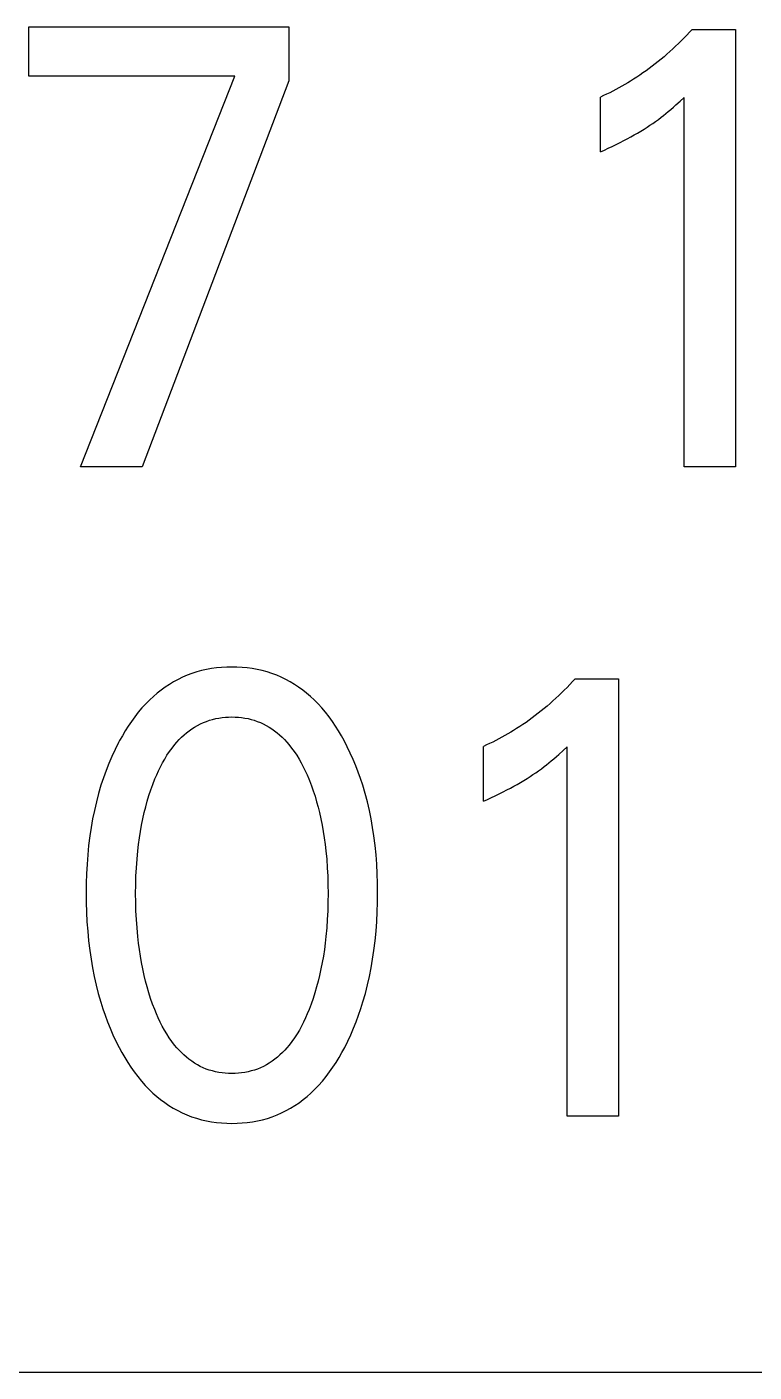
# Model space of a CAD drawing. Extents: x 10 to 879, y 6 to 221.
# Drawn here: x 645.283 to 647.338, y 134.292 to 138.091 of the extents above; entities that cross this region are included whole.
import ezdxf

# ---------------------------------------------------------------- set-up
doc = ezdxf.new("R2010")
doc.units = 0
doc.header["$LTSCALE"] = 5
doc.header["$MEASUREMENT"] = 0
doc.layers.get('0').update_dxf_attribs({"linetype": 'CONTINUOUS'})

msp = doc.modelspace()

# ---------------------------------------------------------------- linework, layer by layer
at = {"color": 7, "linetype": 'Continuous'}
for p, q in [((645.2884, 137.9521), (645.2884, 138.0912)), ((645.2884, 138.0912), (646.0229, 138.0912)), ((646.0229, 138.0912), (646.0229, 137.9389)), ((647.1625, 138.0842), (647.1551, 138.076)), ((647.1625, 138.0842), (647.2851, 138.0842)), ((647.2851, 138.0842), (647.2851, 136.849)), ((647.1243, 138.0442), (647.1163, 138.0366)), ((647.1322, 138.052), (647.1243, 138.0442)), ((647.1399, 138.0599), (647.1322, 138.052)), ((647.1476, 138.0679), (647.1399, 138.0599)), ((647.1551, 138.076), (647.1476, 138.0679)), ((647.0834, 138.007), (647.0752, 138.0001)), ((647.0918, 138.0142), (647.0834, 138.007)), ((647.1001, 138.0216), (647.0918, 138.0142)), ((647.1082, 138.029), (647.1001, 138.0216)), ((647.1163, 138.0366), (647.1082, 138.029)), ((647.0327, 137.9673), (647.0239, 137.9611)), ((647.0413, 137.9736), (647.0327, 137.9673)), ((647.0499, 137.9801), (647.0413, 137.9736)), ((647.0584, 137.9866), (647.0499, 137.9801)), ((647.0668, 137.9933), (647.0584, 137.9866)), ((647.0752, 138.0001), (647.0668, 137.9933)), ((645.8705, 137.9521), (645.2884, 137.9521)), ((645.4346, 136.849), (645.8705, 137.9521)), ((646.0229, 137.9389), (645.6085, 136.849)), ((646.9724, 137.9283), (646.964, 137.9235)), ((646.9807, 137.9332), (646.9724, 137.9283)), ((646.9889, 137.9382), (646.9807, 137.9332)), ((646.9971, 137.9433), (646.9889, 137.9382)), ((647.0061, 137.9491), (646.9971, 137.9433)), ((647.0151, 137.9551), (647.0061, 137.9491)), ((647.0239, 137.9611), (647.0151, 137.9551)), ((646.9125, 137.8971), (646.9037, 137.8931)), ((646.9037, 137.7382), (646.9037, 137.8931)), ((646.9212, 137.9012), (646.9125, 137.8971)), ((646.9299, 137.9054), (646.9212, 137.9012)), ((646.9385, 137.9098), (646.9299, 137.9054)), ((646.9471, 137.9142), (646.9385, 137.9098)), ((646.9556, 137.9188), (646.9471, 137.9142)), ((646.964, 137.9235), (646.9556, 137.9188)), ((647.1288, 137.8814), (647.1403, 137.8922)), ((647.1403, 136.849), (647.1403, 137.8922)), ((647.0887, 137.8465), (647.0954, 137.8519)), ((647.0954, 137.8519), (647.1027, 137.8581)), ((647.1027, 137.8581), (647.1099, 137.8644)), ((647.1099, 137.8644), (647.1171, 137.8707)), ((647.1171, 137.8707), (647.1288, 137.8814)), ((647.0354, 137.808), (647.0436, 137.8133)), ((647.0436, 137.8133), (647.0516, 137.8188)), ((647.0516, 137.8188), (647.0596, 137.8244)), ((647.0596, 137.8244), (647.0674, 137.8301)), ((647.0674, 137.8301), (647.0752, 137.8359)), ((647.0752, 137.8359), (647.082, 137.8412)), ((647.082, 137.8412), (647.0887, 137.8465)), ((646.97, 137.7702), (646.9797, 137.7753)), ((646.9797, 137.7753), (646.9894, 137.7805)), ((646.9894, 137.7805), (646.999, 137.7859)), ((646.999, 137.7859), (647.0085, 137.7914)), ((647.0085, 137.7914), (647.0179, 137.797)), ((647.0179, 137.797), (647.0272, 137.8027)), ((647.0272, 137.8027), (647.0354, 137.808)), ((646.9037, 137.7382), (646.9148, 137.7433)), ((646.9148, 137.7433), (646.926, 137.7484)), ((646.926, 137.7484), (646.9371, 137.7537)), ((646.9371, 137.7537), (646.9481, 137.7591)), ((646.9481, 137.7591), (646.9591, 137.7646)), ((646.9591, 137.7646), (646.97, 137.7702)), ((645.6085, 136.849), (645.4346, 136.849)), ((647.2851, 136.849), (647.1403, 136.849)), ((645.7228, 136.2543), (645.7101, 136.2482)), ((645.7358, 136.2599), (645.7228, 136.2543)), ((645.7492, 136.2649), (645.7358, 136.2599)), ((645.7629, 136.2692), (645.7492, 136.2649)), ((645.7767, 136.2729), (645.7629, 136.2692)), ((645.7907, 136.2761), (645.7767, 136.2729)), ((645.8048, 136.2786), (645.7907, 136.2761)), ((645.8191, 136.2805), (645.8048, 136.2786)), ((645.8334, 136.2819), (645.8191, 136.2805)), ((645.8478, 136.2827), (645.8334, 136.2819)), ((645.8622, 136.283), (645.8478, 136.2827)), ((645.8767, 136.2827), (645.8622, 136.283)), ((645.8911, 136.2819), (645.8767, 136.2827)), ((645.9055, 136.2805), (645.8911, 136.2819)), ((645.9198, 136.2786), (645.9055, 136.2805)), ((645.934, 136.2761), (645.9198, 136.2786)), ((645.948, 136.273), (645.934, 136.2761)), ((645.9619, 136.2692), (645.948, 136.273)), ((645.9755, 136.2649), (645.9619, 136.2692)), ((645.989, 136.2599), (645.9755, 136.2649)), ((646.002, 136.2543), (645.989, 136.2599)), ((646.0147, 136.2482), (646.002, 136.2543)), ((645.6623, 136.2181), (645.6512, 136.2094)), ((645.6738, 136.2264), (645.6623, 136.2181)), ((645.6856, 136.2342), (645.6738, 136.2264)), ((645.6977, 136.2415), (645.6856, 136.2342)), ((645.7101, 136.2482), (645.6977, 136.2415)), ((646.0271, 136.2415), (646.0147, 136.2482)), ((646.0392, 136.2342), (646.0271, 136.2415)), ((646.051, 136.2264), (646.0392, 136.2342)), ((646.0625, 136.2182), (646.051, 136.2264)), ((646.0736, 136.2094), (646.0625, 136.2182)), ((646.8017, 136.2178), (646.7938, 136.21)), ((646.8094, 136.2257), (646.8017, 136.2178)), ((646.8171, 136.2337), (646.8094, 136.2257)), ((646.8246, 136.2418), (646.8171, 136.2337)), ((646.8321, 136.25), (646.8246, 136.2418)), ((646.8321, 136.25), (646.9546, 136.25)), ((646.9546, 136.25), (646.9546, 135.0148)), ((645.6188, 136.1793), (645.608, 136.1675)), ((645.63, 136.1906), (645.6188, 136.1793)), ((645.6404, 136.2002), (645.63, 136.1906)), ((645.6512, 136.2094), (645.6404, 136.2002)), ((646.0844, 136.2002), (646.0736, 136.2094)), ((646.0947, 136.1906), (646.0844, 136.2002)), ((646.106, 136.1793), (646.0947, 136.1906)), ((646.1167, 136.1675), (646.106, 136.1793)), ((646.7613, 136.18), (646.7529, 136.1728)), ((646.7696, 136.1874), (646.7613, 136.18)), ((646.7778, 136.1948), (646.7696, 136.1874)), ((646.7858, 136.2024), (646.7778, 136.1948)), ((646.7938, 136.21), (646.7858, 136.2024)), ((645.5878, 136.1427), (645.5784, 136.1297)), ((645.5977, 136.1553), (645.5878, 136.1427)), ((645.608, 136.1675), (645.5977, 136.1553)), ((645.8256, 136.1391), (645.8347, 136.1404)), ((645.8347, 136.1404), (645.8438, 136.1414)), ((645.8438, 136.1414), (645.853, 136.1419)), ((645.853, 136.1419), (645.8622, 136.1421)), ((645.8622, 136.1421), (645.8714, 136.1419)), ((645.8714, 136.1419), (645.8806, 136.1414)), ((645.8806, 136.1414), (645.8898, 136.1404)), ((645.8898, 136.1404), (645.8989, 136.1391)), ((646.127, 136.1553), (646.1167, 136.1675)), ((646.1368, 136.1427), (646.127, 136.1553)), ((646.1462, 136.1297), (646.1368, 136.1427)), ((646.7195, 136.1459), (646.7109, 136.1394)), ((646.728, 136.1524), (646.7195, 136.1459)), ((646.7364, 136.1591), (646.728, 136.1524)), ((646.7447, 136.1659), (646.7364, 136.1591)), ((646.7529, 136.1728), (646.7447, 136.1659)), ((645.5609, 136.103), (645.5528, 136.0892)), ((645.5695, 136.1165), (645.5609, 136.103)), ((645.5784, 136.1297), (645.5695, 136.1165)), ((645.7343, 136.0974), (645.7417, 136.1031)), ((645.7417, 136.1031), (645.7493, 136.1086)), ((645.7493, 136.1086), (645.7571, 136.1137)), ((645.7571, 136.1137), (645.7652, 136.1184)), ((645.7652, 136.1184), (645.7735, 136.1226)), ((645.7735, 136.1226), (645.7818, 136.1264)), ((645.7818, 136.1264), (645.7903, 136.1297)), ((645.7903, 136.1297), (645.7989, 136.1327)), ((645.7989, 136.1327), (645.8077, 136.1352)), ((645.8077, 136.1352), (645.8166, 136.1373)), ((645.8166, 136.1373), (645.8256, 136.1391)), ((645.8989, 136.1391), (645.9079, 136.1373)), ((645.9079, 136.1373), (645.9168, 136.1352)), ((645.9168, 136.1352), (645.9256, 136.1327)), ((645.9256, 136.1327), (645.9342, 136.1297)), ((645.9342, 136.1297), (645.9427, 136.1264)), ((645.9427, 136.1264), (645.951, 136.1226)), ((645.951, 136.1226), (645.9593, 136.1184)), ((645.9593, 136.1184), (645.9673, 136.1137)), ((645.9673, 136.1137), (645.9752, 136.1086)), ((645.9752, 136.1086), (645.9828, 136.1031)), ((645.9828, 136.1031), (645.9902, 136.0974)), ((646.1551, 136.1165), (646.1462, 136.1297)), ((646.1636, 136.1029), (646.1551, 136.1165)), ((646.1717, 136.0892), (646.1636, 136.1029)), ((646.6585, 136.104), (646.6502, 136.099)), ((646.6666, 136.1091), (646.6585, 136.104)), ((646.6756, 136.1149), (646.6666, 136.1091)), ((646.6846, 136.1209), (646.6756, 136.1149)), ((646.6934, 136.1269), (646.6846, 136.1209)), ((646.7022, 136.1331), (646.6934, 136.1269)), ((646.7109, 136.1394), (646.7022, 136.1331)), ((645.5422, 136.0699), (645.5323, 136.0504)), ((645.545, 136.0752), (645.5422, 136.0699)), ((645.5528, 136.0892), (645.545, 136.0752)), ((645.6932, 136.0544), (645.701, 136.0642)), ((645.701, 136.0642), (645.7072, 136.0713)), ((645.7072, 136.0713), (645.7136, 136.0782)), ((645.7136, 136.0782), (645.7202, 136.0849)), ((645.7202, 136.0849), (645.7271, 136.0913)), ((645.7271, 136.0913), (645.7343, 136.0974)), ((645.9902, 136.0974), (645.9973, 136.0913)), ((645.9973, 136.0913), (646.0042, 136.0849)), ((646.0042, 136.0849), (646.0109, 136.0782)), ((646.0109, 136.0782), (646.0173, 136.0713)), ((646.0173, 136.0713), (646.0234, 136.0642)), ((646.0234, 136.0642), (646.0312, 136.0544)), ((646.1795, 136.0752), (646.1717, 136.0892)), ((646.1885, 136.0578), (646.1795, 136.0752)), ((646.5907, 136.067), (646.582, 136.0629)), ((646.5994, 136.0712), (646.5907, 136.067)), ((646.608, 136.0756), (646.5994, 136.0712)), ((646.6166, 136.08), (646.608, 136.0756)), ((646.6251, 136.0846), (646.6166, 136.08)), ((646.6335, 136.0893), (646.6251, 136.0846)), ((646.6419, 136.0941), (646.6335, 136.0893)), ((646.6502, 136.099), (646.6419, 136.0941)), ((645.5231, 136.0307), (645.5145, 136.0107)), ((645.5323, 136.0504), (645.5231, 136.0307)), ((645.6724, 136.0232), (645.6789, 136.0339)), ((645.6789, 136.0339), (645.6859, 136.0443)), ((645.6859, 136.0443), (645.6932, 136.0544)), ((646.0312, 136.0544), (646.0386, 136.0443)), ((646.0386, 136.0443), (646.0455, 136.0339)), ((646.0455, 136.0339), (646.0521, 136.0232)), ((646.197, 136.0402), (646.1885, 136.0578)), ((646.205, 136.0224), (646.197, 136.0402)), ((646.582, 136.0629), (646.5732, 136.0589)), ((646.5732, 135.904), (646.5732, 136.0589)), ((646.7722, 136.0239), (646.7795, 136.0302)), ((646.7795, 136.0302), (646.7866, 136.0365)), ((646.7866, 136.0365), (646.7983, 136.0472)), ((646.7983, 136.0472), (646.8099, 136.058)), ((646.8099, 135.0148), (646.8099, 136.058)), ((645.5066, 135.9904), (645.4992, 135.9699)), ((645.5145, 136.0107), (645.5066, 135.9904)), ((645.6498, 135.9785), (645.655, 135.9899)), ((645.655, 135.9899), (645.6604, 136.0012)), ((645.6604, 136.0012), (645.6662, 136.0123)), ((645.6662, 136.0123), (645.6724, 136.0232)), ((646.0521, 136.0232), (646.0582, 136.0123)), ((646.0582, 136.0123), (646.064, 136.0012)), ((646.064, 136.0012), (646.0695, 135.9899)), ((646.0695, 135.9899), (646.0746, 135.9785)), ((646.2125, 136.0044), (646.205, 136.0224)), ((646.2195, 135.9862), (646.2125, 136.0044)), ((646.7211, 135.9846), (646.7291, 135.9902)), ((646.7291, 135.9902), (646.737, 135.9959)), ((646.737, 135.9959), (646.7448, 136.0017)), ((646.7448, 136.0017), (646.7516, 136.007)), ((646.7516, 136.007), (646.7583, 136.0123)), ((646.7583, 136.0123), (646.7649, 136.0177)), ((646.7649, 136.0177), (646.7722, 136.0239)), ((645.4992, 135.9699), (645.4924, 135.9492)), ((645.6332, 135.9358), (645.6388, 135.9514)), ((645.6388, 135.9514), (645.6449, 135.9669)), ((645.6449, 135.9669), (645.6498, 135.9785)), ((646.0746, 135.9785), (646.0795, 135.9669)), ((646.0795, 135.9669), (646.0812, 135.9628)), ((646.0812, 135.9628), (646.0869, 135.9479)), ((646.226, 135.9678), (646.2195, 135.9862)), ((646.232, 135.9492), (646.226, 135.9678)), ((646.6589, 135.9463), (646.6685, 135.9517)), ((646.6685, 135.9517), (646.678, 135.9572)), ((646.678, 135.9572), (646.6874, 135.9628)), ((646.6874, 135.9628), (646.6968, 135.9685)), ((646.6968, 135.9685), (646.705, 135.9738)), ((646.705, 135.9738), (646.7131, 135.9791)), ((646.7131, 135.9791), (646.7211, 135.9846)), ((645.4855, 135.9258), (645.4793, 135.9021)), ((645.4924, 135.9492), (645.4855, 135.9258)), ((645.6231, 135.9041), (645.628, 135.92)), ((645.628, 135.92), (645.6332, 135.9358)), ((646.0869, 135.9479), (646.0922, 135.933)), ((646.0922, 135.933), (646.0972, 135.9179)), ((646.0972, 135.9179), (646.1017, 135.9026)), ((646.239, 135.9258), (646.232, 135.9492)), ((646.2452, 135.9021), (646.239, 135.9258)), ((646.5844, 135.9091), (646.5955, 135.9142)), ((646.5955, 135.9142), (646.6066, 135.9195)), ((646.6066, 135.9195), (646.6176, 135.9249)), ((646.6176, 135.9249), (646.6286, 135.9304)), ((646.6286, 135.9304), (646.6396, 135.936)), ((646.6396, 135.936), (646.6493, 135.9411)), ((646.6493, 135.9411), (646.6589, 135.9463)), ((645.4737, 135.8783), (645.4688, 135.8543)), ((645.4793, 135.9021), (645.4737, 135.8783)), ((645.6147, 135.8719), (645.6187, 135.8881)), ((645.6187, 135.8881), (645.6231, 135.9041)), ((646.1017, 135.9026), (646.1059, 135.8873)), ((646.1059, 135.8873), (646.1098, 135.8719)), ((646.2508, 135.8783), (646.2452, 135.9021)), ((646.2557, 135.8543), (646.2508, 135.8783)), ((646.5732, 135.904), (646.5844, 135.9091)), ((645.4688, 135.8543), (645.4645, 135.8302)), ((645.6038, 135.8184), (645.607, 135.8363)), ((645.607, 135.8363), (645.6106, 135.8542)), ((645.6106, 135.8542), (645.6147, 135.8719)), ((646.1098, 135.8719), (646.1138, 135.8542)), ((646.1138, 135.8542), (646.1174, 135.8363)), ((646.1174, 135.8363), (646.1206, 135.8184)), ((646.2599, 135.8302), (646.2557, 135.8543)), ((645.4609, 135.806), (645.4575, 135.7794)), ((645.4645, 135.8302), (645.4609, 135.806)), ((645.5986, 135.7823), (645.601, 135.8004)), ((645.601, 135.8004), (645.6038, 135.8184)), ((646.1206, 135.8184), (646.1234, 135.8004)), ((646.1234, 135.8004), (646.1259, 135.7823)), ((646.2636, 135.806), (646.2599, 135.8302)), ((646.2669, 135.7794), (646.2636, 135.806)), ((645.4575, 135.7794), (645.4549, 135.7527)), ((645.5942, 135.7402), (645.5965, 135.7642)), ((645.5965, 135.7642), (645.5986, 135.7823)), ((646.1259, 135.7823), (646.128, 135.7642)), ((646.128, 135.7642), (646.1302, 135.7402)), ((646.2696, 135.7527), (646.2669, 135.7794)), ((645.4529, 135.726), (645.4515, 135.6992)), ((645.4549, 135.7527), (645.4529, 135.726)), ((645.5925, 135.7162), (645.5942, 135.7402)), ((646.1302, 135.7402), (646.1319, 135.7162)), ((646.2716, 135.726), (646.2696, 135.7527)), ((646.273, 135.6992), (646.2716, 135.726)), ((645.4515, 135.6992), (645.4506, 135.6724)), ((645.5907, 135.668), (645.5913, 135.6921)), ((645.5913, 135.6921), (645.5925, 135.7162)), ((646.1319, 135.7162), (646.1331, 135.6921)), ((646.1331, 135.6921), (646.1338, 135.668)), ((646.2738, 135.6724), (646.273, 135.6992)), ((645.4506, 135.6724), (645.4504, 135.6456)), ((645.5904, 135.6438), (645.5907, 135.668)), ((646.1338, 135.668), (646.134, 135.6438)), ((646.2741, 135.6456), (646.2738, 135.6724)), ((645.4504, 135.6456), (645.4506, 135.6183)), ((645.4506, 135.6183), (645.4514, 135.5911)), ((645.5906, 135.6194), (645.5904, 135.6438)), ((645.5913, 135.5949), (645.5906, 135.6194)), ((646.1338, 135.6194), (646.1331, 135.5949)), ((646.134, 135.6438), (646.1338, 135.6194)), ((646.273, 135.5912), (646.2738, 135.6184)), ((646.2738, 135.6184), (646.2741, 135.6456)), ((645.4514, 135.5911), (645.4528, 135.5638)), ((645.5925, 135.5704), (645.5913, 135.5949)), ((645.5942, 135.546), (645.5925, 135.5704)), ((646.132, 135.5704), (646.1303, 135.546)), ((646.1331, 135.5949), (646.132, 135.5704)), ((646.2717, 135.564), (646.273, 135.5912)), ((645.4528, 135.5638), (645.4548, 135.5366)), ((645.4548, 135.5366), (645.4574, 135.5095)), ((645.5964, 135.5217), (645.5942, 135.546)), ((646.1303, 135.546), (646.1281, 135.5217)), ((646.267, 135.5098), (646.2697, 135.5369)), ((646.2697, 135.5369), (646.2717, 135.564)), ((645.4574, 135.5095), (645.4607, 135.4824)), ((645.5985, 135.5033), (645.5964, 135.5217)), ((645.6009, 135.4849), (645.5985, 135.5033)), ((646.126, 135.5033), (646.1236, 135.4849)), ((646.1281, 135.5217), (646.126, 135.5033)), ((646.2637, 135.4828), (646.267, 135.5098)), ((645.4607, 135.4824), (645.4643, 135.4579)), ((645.4643, 135.4579), (645.4685, 135.4334)), ((645.6037, 135.4666), (645.6009, 135.4849)), ((645.6068, 135.4484), (645.6037, 135.4666)), ((646.1208, 135.4666), (646.1176, 135.4484)), ((646.1236, 135.4849), (646.1208, 135.4666)), ((646.2559, 135.4338), (646.2601, 135.4582)), ((646.2601, 135.4582), (646.2637, 135.4828)), ((645.4685, 135.4334), (645.4733, 135.409)), ((645.6104, 135.4303), (645.6068, 135.4484)), ((645.6143, 135.4122), (645.6104, 135.4303)), ((646.1141, 135.4303), (646.1101, 135.4122)), ((646.1176, 135.4484), (646.1141, 135.4303)), ((646.2511, 135.4094), (646.2559, 135.4338)), ((645.4733, 135.409), (645.4788, 135.3848)), ((645.4788, 135.3848), (645.4849, 135.3607)), ((645.6183, 135.3958), (645.6143, 135.4122)), ((645.6227, 135.3795), (645.6183, 135.3958)), ((646.1061, 135.3958), (646.1018, 135.3795)), ((646.1101, 135.4122), (646.1061, 135.3958)), ((646.2395, 135.3611), (646.2457, 135.3852)), ((646.2457, 135.3852), (646.2511, 135.4094)), ((645.4849, 135.3607), (645.4918, 135.3369)), ((645.6274, 135.3633), (645.6227, 135.3795)), ((645.6326, 135.3472), (645.6274, 135.3633)), ((645.6382, 135.3313), (645.6326, 135.3472)), ((646.0919, 135.3472), (646.0863, 135.3313)), ((646.097, 135.3633), (646.0919, 135.3472)), ((646.1018, 135.3795), (646.097, 135.3633)), ((646.2327, 135.3373), (646.2395, 135.3611)), ((645.4918, 135.3369), (645.4977, 135.3181)), ((645.4977, 135.3181), (645.5041, 135.2994)), ((645.6442, 135.3155), (645.6382, 135.3313)), ((645.649, 135.3036), (645.6442, 135.3155)), ((646.0803, 135.3155), (646.0754, 135.3036)), ((646.0863, 135.3313), (646.0803, 135.3155)), ((646.2203, 135.2997), (646.2268, 135.3184)), ((646.2268, 135.3184), (646.2327, 135.3373)), ((645.5041, 135.2994), (645.511, 135.2809)), ((645.511, 135.2809), (645.5184, 135.2626)), ((645.6542, 135.2918), (645.649, 135.3036)), ((645.6596, 135.2802), (645.6542, 135.2918)), ((645.6654, 135.2688), (645.6596, 135.2802)), ((645.6716, 135.2576), (645.6654, 135.2688)), ((646.059, 135.2688), (646.0529, 135.2576)), ((646.0648, 135.2802), (646.059, 135.2688)), ((646.0703, 135.2918), (646.0648, 135.2802)), ((646.0754, 135.3036), (646.0703, 135.2918)), ((646.2061, 135.2628), (646.2135, 135.2811)), ((646.2135, 135.2811), (646.2203, 135.2997)), ((645.5184, 135.2626), (645.5262, 135.2445)), ((645.5262, 135.2445), (645.5346, 135.2266)), ((645.6781, 135.2466), (645.6716, 135.2576)), ((645.6851, 135.2358), (645.6781, 135.2466)), ((645.6925, 135.2254), (645.6851, 135.2358)), ((646.0394, 135.2358), (646.032, 135.2254)), ((646.0463, 135.2466), (646.0394, 135.2358)), ((646.0529, 135.2576), (646.0463, 135.2466)), ((646.1899, 135.2267), (646.1982, 135.2446)), ((646.1982, 135.2446), (646.2061, 135.2628)), ((645.5346, 135.2266), (645.5435, 135.2089)), ((645.5435, 135.2089), (645.5512, 135.1945)), ((645.5512, 135.1945), (645.5594, 135.1803)), ((645.7004, 135.2152), (645.6925, 135.2254)), ((645.7065, 135.2079), (645.7004, 135.2152)), ((645.7129, 135.2008), (645.7065, 135.2079)), ((645.7195, 135.194), (645.7129, 135.2008)), ((645.7265, 135.1874), (645.7195, 135.194)), ((646.0049, 135.194), (645.998, 135.1874)), ((646.0116, 135.2008), (646.0049, 135.194)), ((646.018, 135.2079), (646.0116, 135.2008)), ((646.0241, 135.2152), (646.018, 135.2079)), ((646.032, 135.2254), (646.0241, 135.2152)), ((646.1652, 135.1803), (646.1733, 135.1945)), ((646.1733, 135.1945), (646.181, 135.2089)), ((646.181, 135.2089), (646.1899, 135.2267)), ((645.5594, 135.1803), (645.5679, 135.1663)), ((645.5679, 135.1663), (645.5769, 135.1526)), ((645.5769, 135.1526), (645.5863, 135.1393)), ((645.7336, 135.1811), (645.7265, 135.1874)), ((645.741, 135.1752), (645.7336, 135.1811)), ((645.7487, 135.1696), (645.741, 135.1752)), ((645.7566, 135.1643), (645.7487, 135.1696)), ((645.7647, 135.1595), (645.7566, 135.1643)), ((645.7731, 135.155), (645.7647, 135.1595)), ((645.7814, 135.1512), (645.7731, 135.155)), ((645.9514, 135.155), (645.9431, 135.1512)), ((645.9598, 135.1595), (645.9514, 135.155)), ((645.9679, 135.1643), (645.9598, 135.1595)), ((645.9758, 135.1696), (645.9679, 135.1643)), ((645.9834, 135.1752), (645.9758, 135.1696)), ((645.9908, 135.1811), (645.9834, 135.1752)), ((645.998, 135.1874), (645.9908, 135.1811)), ((646.1384, 135.1393), (646.1477, 135.1527)), ((646.1477, 135.1527), (646.1567, 135.1663)), ((646.1567, 135.1663), (646.1652, 135.1803)), ((645.5863, 135.1393), (645.5961, 135.1262)), ((645.5961, 135.1262), (645.6065, 135.1136)), ((645.7899, 135.1477), (645.7814, 135.1512)), ((645.7985, 135.1447), (645.7899, 135.1477)), ((645.8074, 135.1421), (645.7985, 135.1447)), ((645.8163, 135.1399), (645.8074, 135.1421)), ((645.8254, 135.1381), (645.8163, 135.1399)), ((645.8345, 135.1368), (645.8254, 135.1381)), ((645.8437, 135.1358), (645.8345, 135.1368)), ((645.853, 135.1352), (645.8437, 135.1358)), ((645.8622, 135.135), (645.853, 135.1352)), ((645.8715, 135.1352), (645.8622, 135.135)), ((645.8807, 135.1358), (645.8715, 135.1352)), ((645.8899, 135.1368), (645.8807, 135.1358)), ((645.8991, 135.1381), (645.8899, 135.1368)), ((645.9081, 135.1399), (645.8991, 135.1381)), ((645.9171, 135.1421), (645.9081, 135.1399)), ((645.9259, 135.1447), (645.9171, 135.1421)), ((645.9346, 135.1477), (645.9259, 135.1447)), ((645.9431, 135.1512), (645.9346, 135.1477)), ((646.1182, 135.1136), (646.1286, 135.1262)), ((646.1286, 135.1262), (646.1384, 135.1393)), ((645.6065, 135.1136), (645.6173, 135.1014)), ((645.6173, 135.1014), (645.6287, 135.0896)), ((645.6287, 135.0896), (645.6391, 135.0797)), ((645.6391, 135.0797), (645.6499, 135.0702)), ((646.075, 135.0702), (646.0857, 135.0797)), ((646.0857, 135.0797), (646.0961, 135.0896)), ((646.0961, 135.0896), (646.1074, 135.1014)), ((646.1074, 135.1014), (646.1182, 135.1136)), ((645.6499, 135.0702), (645.661, 135.0612)), ((645.661, 135.0612), (645.6725, 135.0527)), ((645.6725, 135.0527), (645.6844, 135.0446)), ((645.6844, 135.0446), (645.6966, 135.0371)), ((646.0282, 135.0371), (646.0404, 135.0446)), ((646.0404, 135.0446), (646.0523, 135.0526)), ((646.0523, 135.0526), (646.0638, 135.0612)), ((646.0638, 135.0612), (646.075, 135.0702)), ((645.6966, 135.0371), (645.7091, 135.0301)), ((645.7091, 135.0301), (645.7219, 135.0237)), ((645.7219, 135.0237), (645.735, 135.018)), ((645.735, 135.018), (645.7484, 135.0128)), ((645.7484, 135.0128), (645.7621, 135.0084)), ((645.7621, 135.0084), (645.7761, 135.0045)), ((645.7761, 135.0045), (645.7901, 135.0013)), ((645.7901, 135.0013), (645.8044, 134.9987)), ((645.9202, 134.9986), (645.9345, 135.0013)), ((645.9345, 135.0013), (645.9486, 135.0045)), ((645.9486, 135.0045), (645.9626, 135.0083)), ((645.9626, 135.0083), (645.9763, 135.0128)), ((645.9763, 135.0128), (645.9898, 135.018)), ((645.9898, 135.018), (646.0029, 135.0237)), ((646.0029, 135.0237), (646.0157, 135.0301)), ((646.0157, 135.0301), (646.0282, 135.0371)), ((646.9546, 135.0148), (646.8099, 135.0148)), ((645.8044, 134.9987), (645.8187, 134.9967)), ((645.8187, 134.9967), (645.8332, 134.9953)), ((645.8332, 134.9953), (645.8477, 134.9944)), ((645.8477, 134.9944), (645.8622, 134.9941)), ((645.8622, 134.9941), (645.8768, 134.9944)), ((645.8768, 134.9944), (645.8913, 134.9952)), ((645.8913, 134.9952), (645.9058, 134.9966)), ((645.9058, 134.9966), (645.9202, 134.9986)), ((642.0964, 134.2916), (652.3261, 134.2916))]:
    msp.add_line(p, q, dxfattribs=at)

doc.saveas('drawing.dxf')
